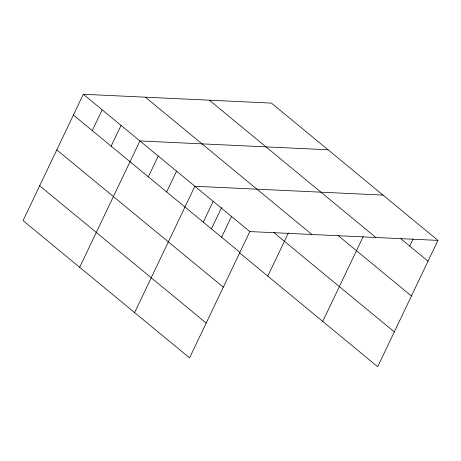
<?xml version="1.0" encoding="UTF-8"?>
<svg xmlns="http://www.w3.org/2000/svg" width="461" height="461" viewBox="0 0 461 461"><rect width="100%" height="100%" fill="white"/><g stroke="black" fill="none" stroke-linecap="round" stroke-linejoin="round"><path stroke-width="0.69" d="M437.95 240.4L271.431 103.103L83.308 94.269L23.05 220.6L189.569 357.897L249.822 231.566L437.95 240.4L377.692 366.731L239.484 252.772M92.269 130.601L102.181 109.833M111.141 146.166L121.047 125.392M79.667 267.282L139.919 140.951L328.048 149.785M148.333 176.828L158.238 156.054M166.646 191.932L176.557 171.158M134.618 312.587L194.87 186.261L382.999 195.089M203.284 222.133L213.189 201.365M211.484 228.789L221.637 207.496M221.597 237.236L231.508 216.468M267.795 276.11L288.384 232.949M322.746 321.421L363.245 236.505M409.725 246.07L413.131 238.931M400.845 238.746L428.044 261.174M209.352 100.187L375.871 237.484M338.161 235.594L411.425 296.008M145.388 97.185L311.907 234.482M273.863 232.58L394.311 331.897M83.308 94.269L249.822 231.566M73.397 115.043L239.916 252.34M56.784 149.877L223.303 287.174M39.663 185.766L206.182 323.063"/></g></svg>
